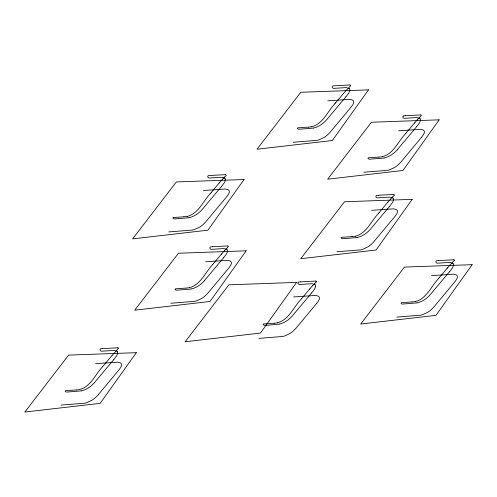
<?xml version="1.0" encoding="UTF-8"?>
<svg xmlns="http://www.w3.org/2000/svg" width="497" height="497" viewBox="0 0 497 497"><rect width="100%" height="100%" fill="white"/><g stroke="black" fill="none" stroke-linecap="round" stroke-linejoin="round"><path stroke-width="0.75" d="M117.714 353.1L116.82 355.579L113.838 359.53M225.452 179.939L224.557 182.418L221.575 186.369M227.564 251.24L226.669 253.712L223.687 257.663M315.62 286.371L314.725 288.85L311.743 292.801M349.882 90.274L348.987 92.753L346.005 96.704M393.593 199.763L392.698 202.242L389.716 206.193M420.537 120.237L419.642 122.716L416.66 126.66M453.55 265.087L452.655 267.566L449.673 271.517M297.945 282.861L298.312 282.24A1.945 1.534 63.9 0 1 298.989 281.979L300.555 281.867M316.521 281.687L316.365 281.24M454.451 260.403L454.301 259.956M226.309 175.317L224.656 177.013M228.421 246.611L226.769 248.307M350.739 85.652L343.613 93.306M421.394 115.615L419.741 117.311M316.477 281.749L314.825 283.445M394.45 195.141L392.798 196.837M454.413 260.465L452.755 262.161M210.554 193.308L211.293 192.407M210.511 193.358C202.969 201.179 198.657 213.542 187.195 216.431M102.773 366.519C94.678 374.98 89.709 389.424 76.209 389.965M102.817 366.469L112.055 355.423M334.978 103.637L335.723 102.736M334.941 103.693C327.399 111.514 323.081 123.877 311.625 126.766M212.623 264.652C205.087 272.474 200.769 284.837 189.307 287.726M212.666 264.603L213.406 263.702M405.639 133.6L406.378 132.699M405.595 133.656C398.054 141.477 393.742 153.84 382.28 156.729M378.695 213.132L379.435 212.231M378.652 213.182C371.11 221.003 366.798 233.366 355.336 236.255M438.652 278.457L439.391 277.556M438.609 278.506C431.073 286.328 426.755 298.691 415.293 301.58M98.58 394.332L118.503 370.42A30.106 12.68 -24.3 0 0 121.169 366.475A10.791 4.541 -24.3 0 0 121.597 365.102L121.392 363.916L120.547 362.922L117.727 362.17L95.704 363.667M301.462 298.84C293.547 306.866 289.192 319.776 277.363 322.864M211.349 192.339L219.158 183.002M335.773 102.674L343.582 93.337M213.462 263.634L221.271 254.296M406.434 132.637L414.237 123.299M301.517 298.772L309.327 289.434M379.491 212.163L387.293 202.826M439.447 277.488L447.257 268.15M221.513 186.443L202.062 209.616C198.638 213.511 194.134 216.593 189.022 217.717M94.318 382.777L113.776 359.598M345.943 96.772L326.486 119.951C323.062 123.84 318.565 126.928 313.452 128.052M204.174 280.911L223.625 257.738M416.598 126.735L397.14 149.908M311.681 292.876L292.23 316.049C288.807 319.944 284.303 323.025 279.19 324.15M389.654 206.267L370.197 229.44C366.78 233.335 362.276 236.417 357.163 237.541M449.611 271.592L430.16 294.764C426.737 298.66 422.233 301.741 417.12 302.866M421.326 137.551L401.402 161.469A28.143 11.847 -24.3 0 1 397.407 165.489L396.799 165.992A10.238 4.311 -24.3 0 1 394.711 167.408L390.425 169.471A10.611 4.467 -24.3 0 1 387.71 170.328L363.879 172.235M316.409 303.692L296.492 327.604A28.143 11.847 -24.3 0 1 292.491 331.629L291.882 332.126A10.238 4.311 -24.3 0 1 289.801 333.549L285.508 335.612A10.611 4.467 -24.3 0 1 282.793 336.463L258.962 338.37M219.183 182.971L219.792 182.262M221.295 254.265L221.904 253.557M414.268 123.268L414.877 122.56M309.351 289.403L309.96 288.695M387.325 202.795L387.933 202.086M447.281 268.119L447.89 267.411M219.848 182.2L222.581 179.119M112.111 355.361L116.863 350.223M221.96 253.495L224.694 250.413M414.933 122.498L417.666 119.417M310.016 288.633L312.75 285.551M387.989 202.024L390.723 198.943M447.946 267.349L452.705 262.211M173.136 217.643L172.956 218.009A0.913 0.491 23.3 0 0 173.354 218.525L174.043 218.823A1.684 0.907 23.3 0 0 174.751 218.885L178.535 218.643M222.606 179.094L224.601 177.062M224.719 250.389L226.719 248.357M417.691 119.392L419.685 117.36M390.748 198.918L392.742 196.887M312.775 285.526L314.769 283.495M94.306 382.789C90.889 386.678 86.391 389.754 81.284 390.878M204.161 280.923C200.738 284.812 196.24 287.887 191.134 289.012M397.128 149.926C393.711 153.809 389.213 156.89 384.106 158.009M403.229 116.105L402.856 116.727A1.056 0.832 63.9 0 0 403.067 117.64L403.707 118.18A1.969 1.553 63.9 0 0 404.471 118.323L416.946 117.559L419.99 118.553M116.919 350.174L118.64 348.105M313.315 128.083L299.175 129.22A1.684 0.907 23.3 0 1 298.467 129.158L297.778 128.86A0.913 0.491 23.3 0 1 297.38 128.344L297.56 127.977A1.702 0.913 23.3 0 1 298.101 127.816L308.302 127.145M383.976 158.046L369.836 159.183A1.684 0.907 23.3 0 1 369.122 159.121L368.439 158.823A0.913 0.491 23.3 0 1 368.035 158.301L368.221 157.94A1.702 0.913 23.3 0 1 368.755 157.779L378.956 157.108M188.891 217.748L178.808 218.63M357.032 237.572L342.893 238.715A1.684 0.907 23.3 0 1 342.178 238.647L341.495 238.349A0.913 0.491 23.3 0 1 341.091 237.833L341.277 237.467A1.702 0.913 23.3 0 1 341.812 237.305L352.013 236.634M191.003 289.043L176.864 290.186A1.684 0.907 23.3 0 1 176.155 290.118L175.466 289.819M279.059 324.181L268.976 325.063M416.989 302.897L402.85 304.04A1.684 0.907 23.3 0 1 402.141 303.971L401.452 303.673A0.913 0.491 23.3 0 1 401.054 303.158L401.234 302.791A1.702 0.913 23.3 0 1 401.769 302.63L411.976 301.959M81.154 390.909L67.014 392.052A1.684 0.907 23.3 0 1 66.3 391.984L65.616 391.686A0.913 0.491 23.3 0 1 65.213 391.17L65.399 390.804A1.702 0.913 23.3 0 1 65.933 390.642L76.134 389.971M311.576 126.778L308.376 127.139M382.23 156.741L379.031 157.095M187.145 216.443L183.946 216.804M355.287 236.268L352.087 236.628M189.258 287.738L186.064 288.098M415.243 301.592L412.05 301.952M277.314 322.876L274.114 323.236M183.871 216.81L173.67 217.481A1.702 0.913 23.3 0 0 173.136 217.643M185.984 288.105L175.783 288.776A1.702 0.913 23.3 0 0 175.248 288.937L175.068 289.304A0.913 0.491 23.3 0 0 175.466 289.826M274.04 323.243L267.51 323.684M327.865 100.841L349.894 99.344L352.715 100.096L353.56 101.09L353.765 102.276A10.791 4.541 -24.3 0 1 353.336 103.649A30.106 12.68 -24.3 0 1 350.671 107.588L330.747 131.506A28.143 11.847 -24.3 0 1 326.753 135.526L326.144 136.029A10.238 4.311 -24.3 0 1 324.056 137.445L319.764 139.514A10.611 4.467 -24.3 0 1 317.055 140.365L293.218 142.272M398.526 130.804L420.549 129.301L423.369 130.059L424.214 131.046L424.419 132.239A10.791 4.541 -24.3 0 1 423.997 133.612A30.106 12.68 -24.3 0 1 421.326 137.551M203.441 190.506L225.464 189.009L228.285 189.761L229.129 190.755L229.341 191.941A10.791 4.541 -24.3 0 1 228.912 193.314A30.106 12.68 -24.3 0 1 226.247 197.259L206.323 221.171A28.143 11.847 -24.3 0 1 202.322 225.197L201.714 225.694A10.238 4.311 -24.3 0 1 199.632 227.117L195.34 229.179A10.611 4.467 -24.3 0 1 192.625 230.03L168.794 231.937M371.582 210.33L393.605 208.833L396.426 209.585L397.271 210.579L397.476 211.765A10.791 4.541 -24.3 0 1 397.053 213.138A30.106 12.68 -24.3 0 1 394.382 217.083L374.458 240.995A28.143 11.847 -24.3 0 1 370.464 245.021L369.855 245.518A10.238 4.311 -24.3 0 1 367.768 246.941L363.475 249.003A10.611 4.467 -24.3 0 1 360.766 249.854L336.929 251.762M205.553 261.801L227.576 260.304L230.397 261.055L231.242 262.049L231.453 263.236A10.791 4.541 -24.3 0 1 231.024 264.609A30.106 12.68 -24.3 0 1 228.359 268.554L208.436 292.466A28.143 11.847 -24.3 0 1 204.435 296.492L203.826 296.989A10.238 4.311 -24.3 0 1 201.745 298.411L197.452 300.474A10.611 4.467 -24.3 0 1 194.737 301.325L170.906 303.232M431.539 275.655L453.568 274.158L456.389 274.909L457.228 275.903L457.439 277.09A10.791 4.541 -24.3 0 1 457.01 278.463A30.106 12.68 -24.3 0 1 454.345 282.408L434.421 306.32A28.143 11.847 -24.3 0 1 430.427 310.345L429.818 310.842A10.238 4.311 -24.3 0 1 427.731 312.265L423.438 314.328A10.611 4.467 -24.3 0 1 420.723 315.179L396.892 317.086M293.609 296.939L315.632 295.442L318.453 296.193L319.298 297.187L319.509 298.374A10.791 4.541 -24.3 0 1 319.08 299.747A30.106 12.68 -24.3 0 1 316.415 303.692M61.05 405.098L84.888 403.191A10.611 4.467 -24.3 0 0 87.596 402.34L91.889 400.278A10.238 4.311 -24.3 0 0 93.976 398.855L94.585 398.358A28.143 11.847 -24.3 0 0 98.586 394.332M405.533 115.72L420.307 114.944M405.471 115.726L403.906 115.844A1.945 1.534 63.9 0 0 403.229 116.099M378.59 195.253L393.363 194.476M378.528 195.253L376.962 195.371A1.945 1.534 63.9 0 0 376.285 195.632L375.912 196.253A1.056 0.832 63.9 0 0 376.123 197.172L376.757 197.713A1.969 1.553 63.9 0 0 377.527 197.849L390.002 197.092L393.046 198.086M212.499 246.729L210.933 246.841A1.945 1.534 63.9 0 0 210.256 247.102L209.889 247.723A1.056 0.832 63.9 0 0 210.094 248.643L210.734 249.183A1.969 1.553 63.9 0 0 211.498 249.326L223.973 248.562L227.017 249.556M212.567 246.723L227.334 245.947M438.553 260.577L453.32 259.801M438.484 260.577L436.919 260.695A1.945 1.534 63.9 0 0 436.242 260.956L435.875 261.577A1.056 0.832 63.9 0 0 436.08 262.497L436.72 263.037A1.969 1.553 63.9 0 0 437.484 263.174L449.959 262.416L453.003 263.41M300.623 281.861L315.39 281.085M102.649 348.59L101.084 348.708A1.945 1.534 63.9 0 0 100.406 348.962L100.034 349.59A1.056 0.832 63.9 0 0 100.245 350.503L100.879 351.05A1.969 1.553 63.9 0 0 101.649 351.186L114.124 350.428L117.168 351.416M102.711 348.59L117.485 347.813M268.703 325.075L264.92 325.324A1.684 0.907 23.3 0 1 264.211 325.255L263.522 324.957A0.913 0.491 23.3 0 1 263.124 324.442L263.304 324.075A1.702 0.913 23.3 0 1 263.839 323.914L267.063 323.709M349.652 84.981L333.251 85.882A1.945 1.534 63.9 0 0 332.574 86.136L332.201 86.764A1.056 0.832 63.9 0 0 332.412 87.677L333.046 88.218A1.969 1.553 63.9 0 0 333.816 88.36L346.291 87.596L349.335 88.59M225.222 174.652L208.821 175.547A1.945 1.534 63.9 0 0 208.144 175.808L207.777 176.429A1.056 0.832 63.9 0 0 207.982 177.348L208.622 177.889A1.969 1.553 63.9 0 0 209.386 178.025L221.861 177.267L224.905 178.261M349.764 84.993L350.491 85.093M420.419 114.95L421.145 115.055M225.334 174.658L226.067 174.764M393.475 194.482L394.202 194.588M453.438 259.807L454.165 259.912M227.446 245.953L228.179 246.058M315.502 281.091L316.235 281.196M117.596 347.819L118.323 347.919M315.073 284.694L312.029 283.7L299.554 284.464A1.969 1.553 63.9 0 1 298.79 284.321L298.15 283.775A1.056 0.832 63.9 0 1 297.939 282.861M420.008 118.572L420.549 120.1M349.354 88.609L349.894 90.137M453.022 263.422L453.568 264.951M393.065 198.098L393.605 199.626M315.092 284.706L315.632 286.235M224.924 178.274L225.464 179.802M227.036 249.575L227.583 251.097M117.186 351.435L117.727 352.963M244.052 179.529L207.914 230.179L132.587 238.889L176.354 181.939L244.052 179.529M136.315 352.69L100.17 403.34L24.85 412.05L68.617 355.1L136.315 352.69M246.164 250.823L210.026 301.474L134.699 310.19L178.466 253.234L246.164 250.823M368.476 89.864L332.338 140.514L257.017 149.224L300.784 92.274L368.476 89.864M296.585 282.408L260.447 333.058L185.126 341.768L228.893 284.818L296.585 282.408M439.137 119.827L402.992 170.477L327.672 179.187L371.439 122.237L439.137 119.827M412.193 199.353L376.049 250.003L300.728 258.713L344.496 201.763L412.193 199.353M472.15 264.677L436.012 315.328L360.685 324.038L404.452 267.088L472.15 264.677"/></g></svg>
